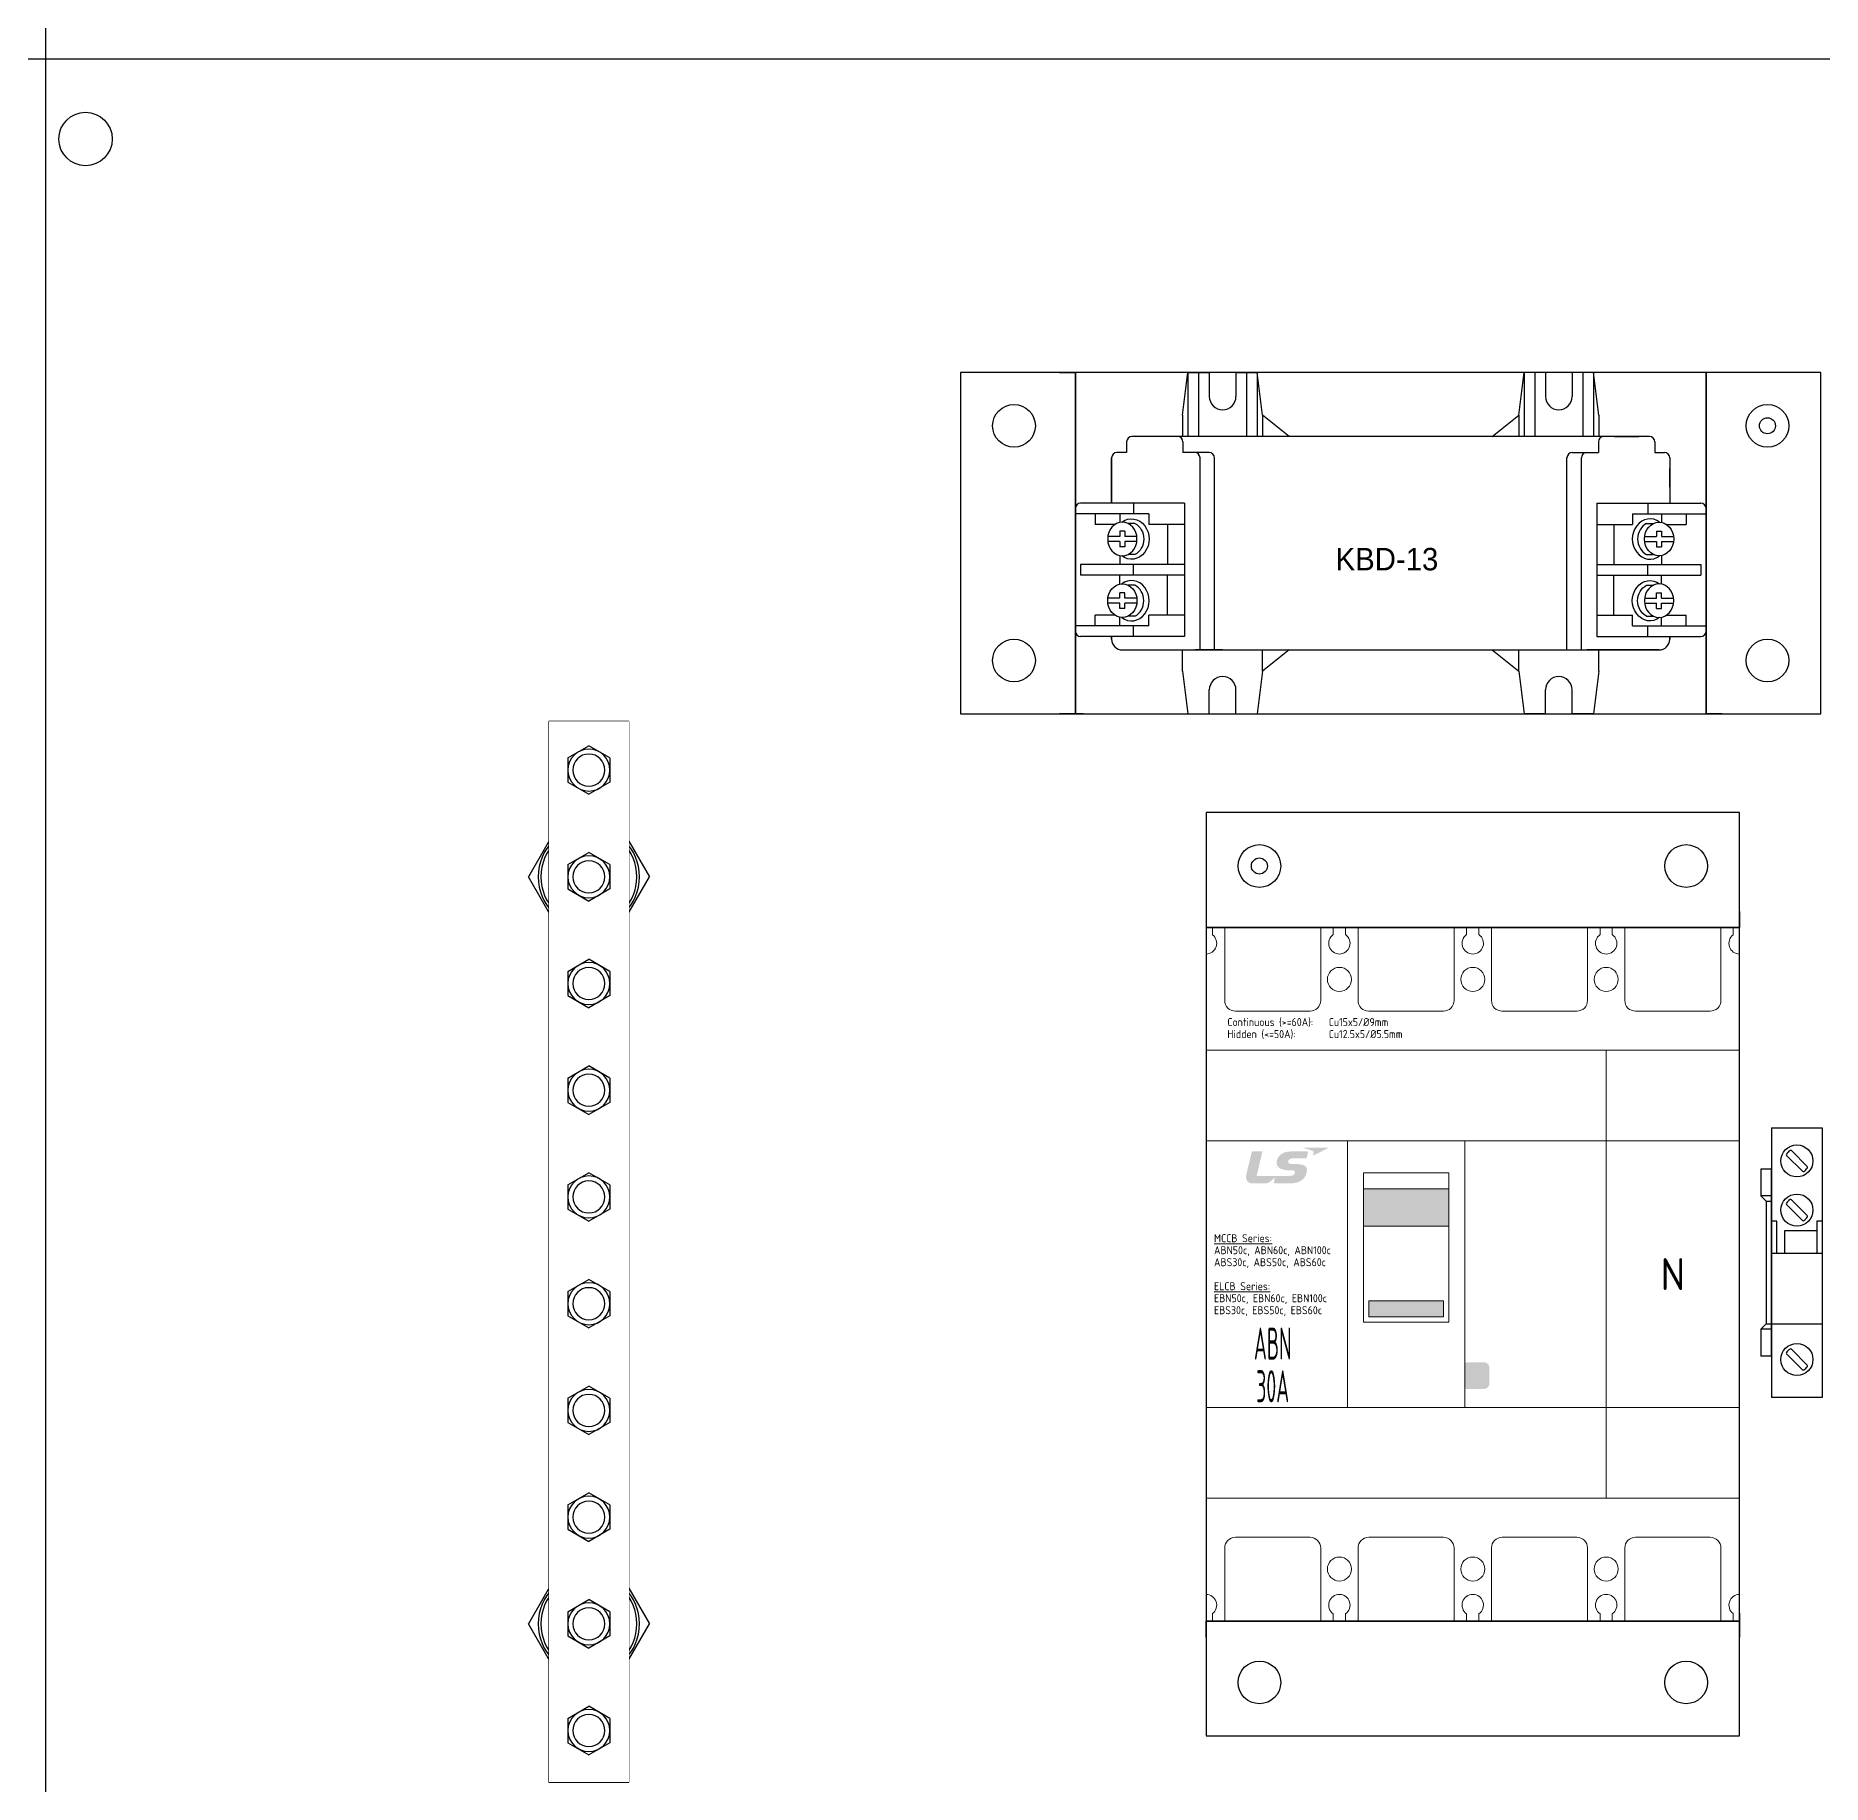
# Model space of a CAD drawing. Header units: inches. Extents: x 21 to 136330, y 8 to 58290.
# Drawn here: x 29978.9 to 30313.7, y 44182.3 to 44510 of the extents above; entities that cross this region are included whole.
import ezdxf
from ezdxf.enums import TextEntityAlignment as Align

# ---------------------------------------------------------------- set-up
doc = ezdxf.new("R2010")
doc.units = ezdxf.units.IN
doc.header["$MEASUREMENT"] = 0
doc.set_wipeout_variables(frame=1)
doc.layers.add('1', color=3, linetype='Continuous')
doc.layers.add('@.0.DM. NÉT CHÍNH', color=7, linetype='Continuous')
doc.layers.add('hw_Text', color=7, linetype='Continuous', lineweight=13)
doc.styles.get("Standard").update_dxf_attribs({"font": 'arial.ttf'})
doc.styles.add('WD_IEC', font='isocp2.shx')

# ---------------------------------------------------------------- blocks, each defined once
blk = doc.blocks.new('*U121')
at = {"color": 151}
for p, q in [((-58, 44), (-57, 52)), ((-57, 52), (-57, 40)), ((-57, 52), (-53, 52)), ((-55, 52), (-55, 40)), ((-53, 52), (-53, 47.5)), ((-48, 52), (-44, 52)), ((-48, 52), (-48, 47.5)), ((-46, 52), (-46, 40)), ((-44, 52), (-44, 40)), ((-43, 44), (-44, 52)), ((5, 44), (6, 52)), ((10, 52), (6, 52)), ((6, 52), (6, 40)), ((8, 52), (8, 40)), ((10, 52), (10, 47.5)), ((15, 52), (15, 47.5)), ((19, 52), (15, 52)), ((17, 52), (17, 40)), ((19, 52), (19, 40)), ((20, 44), (19, 52)), ((-58, 44), (-58, 40)), ((-38, 40), (-43, 44)), ((-43, 44), (-43, 40)), ((0, 40), (5, 44)), ((5, 44), (5, 40)), ((20, 44), (20, 40)), ((-68.5, 37), (-70.3, 37)), ((-68.5, 39), (-68.5, 37)), ((-68.5, 37), (-68.5, 37)), ((29.5, 40), (-67.5, 40)), ((-60.95, 40), (-65.5, 40)), ((-57.93, 39), (-57.93, 37)), ((-53.03, 37), (-57.93, 37)), ((-55.74, 37), (-57.93, 37)), ((15.03, 37), (19.93, 37)), ((17.74, 37), (19.93, 37)), ((19.93, 39), (19.93, 37)), ((22.95, 40), (27.5, 40)), ((30.5, 39), (30.5, 37)), ((30.5, 37), (32.3, 37)), ((30.5, 37), (30.5, 37)), ((-71.3, 27.5), (-71.3, 36)), ((-71.3, 36), (-71.3, 27.5)), ((-54.74, 0), (-54.74, 36)), ((-52.03, 0), (-52.03, 36)), ((14.03, 0), (14.03, 36)), ((16.74, 0), (16.74, 36)), ((33.3, 36), (33.3, 27.5)), ((33.3, 30.5), (33.3, 34)), ((-57.66, 27.5), (-77.11, 27.5)), ((-57.66, 27.5), (-68.88, 27.5)), ((-67.21, 27.5), (-67.21, 25.5)), ((-57.66, 27.5), (-57.66, 2.5)), ((19.66, 27.5), (39.11, 27.5)), ((19.66, 27.5), (30.88, 27.5)), ((19.66, 27.5), (19.66, 2.5)), ((29.21, 27.5), (29.21, 25.5)), ((-78.11, 26.5), (-78.11, 3.5)), ((-64.34, 25.5), (-78.11, 25.5)), ((-74.39, 25.5), (-74.39, 23.5)), ((-70.69, 23.5), (-74.39, 23.5)), ((-69.78, 25.5), (-69.78, 23.88)), ((-66.96, 23.69), (-68.23, 23.69)), ((-64.34, 25.5), (-64.34, 23.5)), ((-57.66, 23.5), (-64.34, 23.5)), ((-60.85, 23.5), (-60.85, 16)), ((19.66, 23.5), (26.34, 23.5)), ((22.85, 23.5), (22.85, 16)), ((26.34, 25.5), (40.11, 25.5)), ((26.34, 25.5), (26.34, 23.5)), ((28.96, 23.69), (30.23, 23.69)), ((31.78, 25.5), (31.78, 23.88)), ((32.69, 23.5), (36.39, 23.5)), ((36.39, 25.5), (36.39, 23.5)), ((40.11, 26.5), (40.11, 3.5)), ((-69.78, 21.27), (-72.01, 21.27)), ((-69.78, 20.3), (-72.01, 20.3)), ((-68.81, 22.24), (-69.78, 22.24)), ((-69.78, 22.24), (-69.78, 21.27)), ((-69.78, 20.3), (-69.78, 19.33)), ((-68.81, 22.24), (-68.81, 21.27)), ((-66.58, 21.27), (-68.81, 21.27)), ((-68.81, 20.3), (-68.81, 19.33)), ((-66.58, 20.3), (-68.81, 20.3)), ((28.58, 21.27), (30.81, 21.27)), ((28.58, 20.3), (30.81, 20.3)), ((30.81, 22.24), (31.78, 22.24)), ((30.81, 22.24), (30.81, 21.27)), ((30.81, 20.3), (30.81, 19.33)), ((31.78, 22.24), (31.78, 21.27)), ((31.78, 21.27), (34.01, 21.27)), ((31.78, 20.3), (31.78, 19.33)), ((31.78, 20.3), (34.01, 20.3)), ((-68.81, 19.33), (-69.78, 19.33)), ((-69.78, 17.68), (-69.78, 16)), ((-66.96, 17.88), (-68.23, 17.88)), ((28.96, 17.88), (30.23, 17.88)), ((30.81, 19.33), (31.78, 19.33)), ((31.78, 17.68), (31.78, 16)), ((-77.11, 16), (-77.11, 14)), ((-57.66, 16), (-77.11, 16)), ((-57.66, 14), (-77.11, 14)), ((-57.66, 14), (-73.33, 14)), ((-69.78, 12.32), (-69.78, 14)), ((-67.21, 14), (-67.21, 16)), ((-60.85, 6.5), (-60.85, 14)), ((19.66, 16), (39.11, 16)), ((19.66, 14), (39.11, 14)), ((19.66, 14), (35.33, 14)), ((22.85, 6.5), (22.85, 14)), ((29.21, 14), (29.21, 16)), ((31.78, 12.32), (31.78, 14)), ((39.11, 16), (39.11, 14)), ((-69.78, 9.7), (-69.78, 10.67)), ((-68.81, 10.67), (-69.78, 10.67)), ((-68.81, 9.7), (-68.81, 10.67)), ((-66.96, 12.12), (-68.23, 12.12)), ((28.96, 12.12), (30.23, 12.12)), ((30.81, 9.7), (30.81, 10.67)), ((30.81, 10.67), (31.78, 10.67)), ((31.78, 9.7), (31.78, 10.67)), ((-69.78, 9.7), (-72.01, 9.7)), ((-69.78, 8.73), (-72.01, 8.73)), ((-69.78, 7.76), (-69.78, 8.73)), ((-68.81, 7.76), (-69.78, 7.76)), ((-66.58, 9.7), (-68.81, 9.7)), ((-66.58, 8.73), (-68.81, 8.73)), ((-68.81, 7.76), (-68.81, 8.73)), ((28.58, 9.7), (30.81, 9.7)), ((28.58, 8.73), (30.81, 8.73)), ((30.81, 7.76), (30.81, 8.73)), ((30.81, 7.76), (31.78, 7.76)), ((31.78, 9.7), (34.01, 9.7)), ((31.78, 7.76), (31.78, 8.73)), ((31.78, 8.73), (34.01, 8.73)), ((-64.34, 4.5), (-78.11, 4.5)), ((-74.39, 4.5), (-74.39, 6.5)), ((-70.69, 6.5), (-74.39, 6.5)), ((-69.78, 4.5), (-69.78, 6.12)), ((-66.96, 6.31), (-68.23, 6.31)), ((-67.21, 2.5), (-67.21, 4.5)), ((-57.66, 6.5), (-64.34, 6.5)), ((-64.34, 4.5), (-64.34, 6.5)), ((19.66, 6.5), (26.34, 6.5)), ((26.34, 4.5), (26.34, 6.5)), ((26.34, 4.5), (40.11, 4.5)), ((28.96, 6.31), (30.23, 6.31)), ((29.21, 2.5), (29.21, 4.5)), ((31.78, 4.5), (31.78, 6.12)), ((32.69, 6.5), (36.39, 6.5)), ((36.39, 4.5), (36.39, 6.5)), ((-57.66, 2.5), (-77.11, 2.5)), ((-71.3, 2), (-71.3, 2.51)), ((-71.3, 2.5), (-71.3, 2)), ((-69.3, 0), (-55.74, 0)), ((-63.53, 0), (31.3, 0)), ((-58, -4), (-58, 0)), ((-43, -4), (-43, 0)), ((-38, 0), (-43, -4)), ((0, 0), (5, -4)), ((5, -4), (5, 0)), ((31.3, 0), (17.74, 0)), ((19.66, 2.5), (39.11, 2.5)), ((20, -4), (20, 0)), ((33.3, 2), (33.3, 2.51)), ((33.3, 2.5), (33.3, 2)), ((-50.53, 0), (-55.74, 0)), ((12.53, 0), (17.74, 0)), ((-58, -4), (-57, -12)), ((-43, -4), (-44, -12)), ((5, -4), (6, -12)), ((20, -4), (19, -12)), ((-53, -12), (-53, -7.5)), ((-48, -12), (-48, -7.5)), ((10, -12), (10, -7.5)), ((15, -12), (15, -7.5)), ((-57, -12), (-53, -12)), ((-48, -12), (-44, -12)), ((10, -12), (6, -12)), ((19, -12), (15, -12))]:
    blk.add_line(p, q, dxfattribs=at)
for centre, radius, start, end in [((-50.5, 47.5), 2.5, 180, 270), ((-50.5, 47.5), 2.5, 270, 0), ((12.5, 47.5), 2.5, 180, 270), ((12.5, 47.5), 2.5, 270, 0), ((-70.3, 36), 1, 90, 180), ((-67.5, 39), 1, 90, 180), ((-58.93, 39), 1, 0, 90), ((-55.74, 36), 1, 0, 90), ((-53.03, 36), 1, 0, 90), ((15.03, 36), 1, 90, 180), ((17.74, 36), 1, 90, 180), ((20.93, 39), 1, 90, 180), ((29.5, 39), 1, 0, 90), ((32.3, 36), 1, 0, 90), ((-77.11, 26.5), 1, 90, 180), ((39.11, 26.5), 1, 0, 90), ((-77.11, 3.5), 1, 180, 270), ((39.11, 3.5), 1, 270, 0), ((-69.3, 2), 2, 180, 270), ((31.3, 2), 2, 270, 0), ((-50.5, -7.5), 2.5, 90, 180), ((-50.5, -7.5), 2.5, 0, 90), ((12.5, -7.5), 2.5, 90, 180), ((12.5, -7.5), 2.5, 0, 90)]:
    blk.add_arc(centre, radius, start, end, dxfattribs=at)
at = {"color": 151, "extrusion": (0, 0, -1)}
for centre, major_axis in [((-69.3, 20.78), (0, 3.15)), ((31.3, 9.22), (0, -3.15))]:
    blk.add_ellipse(centre, major_axis=major_axis, ratio=0.872054, dxfattribs=at)
for centre, major_axis, start_param, end_param in [((-67.58, 20.78), (0, 3.78), 5.696418, 10.011546), ((-68.03, 20.78), (0, 3.15), 0.397385, 2.744207), ((29.58, 9.22), (0, -3.78), 5.696418, 10.011546), ((30.03, 9.22), (0, -3.15), 0.397385, 2.744207)]:
    blk.add_ellipse(centre, major_axis=major_axis, ratio=0.872054, start_param=start_param, end_param=end_param, dxfattribs=at)
at = {"color": 151}
for centre, major_axis, start_param, end_param in [((29.58, 20.78), (0, 3.78), 5.696418, 10.011546), ((30.03, 20.78), (0, 3.15), 0.397385, 2.744207), ((-67.58, 9.22), (0, -3.78), 5.696418, 10.011546), ((-68.03, 9.22), (0, -3.15), 0.397385, 2.744207)]:
    blk.add_ellipse(centre, major_axis=major_axis, ratio=0.872054, start_param=start_param, end_param=end_param, dxfattribs=at)
for centre, major_axis in [((31.3, 20.78), (0, 3.15)), ((-69.3, 9.22), (0, -3.15))]:
    blk.add_ellipse(centre, major_axis=major_axis, ratio=0.872054, dxfattribs=at)
at = {"color": 151, "insert": (-29.32, 19.11), "char_height": 4.2, "width": 23.2591, "attachment_point": 1}
blk.add_mtext('{\\f@Gulim|b0|i0|c0|p50;KBD-13 }', dxfattribs=at)
blk = doc.blocks.new('Hex Head Screw - 10 mm top')
at = {"color": 0, "linetype": 'Continuous'}
for p, q in [((-7.87, 4.55), (0, 9.09)), ((7.87, 4.55), (0, 9.09)), ((-7.87, -4.55), (-7.87, 4.55)), ((7.87, -4.55), (7.87, 4.55)), ((-7.87, -4.55), (0, -9.09)), ((7.87, -4.55), (0, -9.09))]:
    blk.add_line(p, q, dxfattribs=at)
blk.add_circle((0, 0), 7.87, dxfattribs=at)
blk = doc.blocks.new('Su 25')
at = {"color": 1, "linetype": 'Continuous'}
for p, q in [((-5.67, 9.82), (-11.34, 0)), ((-5.67, 9.82), (5.67, 9.82)), ((5.67, 9.82), (11.34, 0)), ((-5.67, -9.82), (-11.34, 0)), ((5.67, -9.82), (11.34, 0)), ((-5.67, -9.82), (5.67, -9.82))]:
    blk.add_line(p, q, dxfattribs=at)
at = {"color": 1}
for radius in [9.5, 9]:
    blk.add_circle((0, 0), radius, dxfattribs=at)
blk.add_circle((0, 0), 3)
at = {"xscale": 0.5, "yscale": 0.5, "zscale": 0.5}
blk.add_blockref('Hex Head Screw - 10 mm top', (0, 0), dxfattribs=at)
blk = doc.blocks.new('Nut')
blk.add_circle((0, 0), 3)
at = {"xscale": 0.5, "yscale": 0.5, "zscale": 0.5}
blk.add_blockref('Hex Head Screw - 10 mm top', (0, 0), dxfattribs=at)
blk = doc.blocks.new('*U139')
at = {"color": 7, "true_color": 0xffffff}
blk.add_lwpolyline([(198.76, 7.5), (198.76, -7.5), (0, -7.5), (0, 7.5)], close=True, dxfattribs=at)
at = {"rotation": 270}
for p in [(29.11, 0), (169.11, 0)]:
    blk.add_blockref('Su 25', p, dxfattribs=at)
at = {"color": 7, "true_color": 0xffffff}
blk.add_wipeout([(198.76, 7.5), (198.76, -7.5), (0, -7.5), (0, 7.5)], dxfattribs=at)
at = {"rotation": 270}
for p in [(9.11, 0), (29.11, 0), (49.11, 0), (69.11, 0), (89.11, 0), (109.11, 0), (129.11, 0), (149.11, 0), (169.11, 0), (189.11, 0)]:
    blk.add_blockref('Nut', p, dxfattribs=at)
blk = doc.blocks.new('*U1677')
h = blk.add_hatch(color=10)
edge = h.paths.add_edge_path()
edge.add_spline(control_points=[(10.5597, 6.7227), (10.5597, 6.7227), (15.5292, 6.7227), (15.5292, 6.7227), (15.5292, 6.7227), (12.5227, 5.194), (12.5227, 5.194), (12.5227, 5.194), (12.6282, 5.6846), (12.6608, 5.831), (12.6957, 5.9856), (12.6412, 6.0887), (12.451, 6.1474), (12.2549, 6.2072), (10.5597, 6.7227), (10.5597, 6.7227)], knot_values=[0, 0, 0, 0, 1, 1, 1, 2, 2, 2, 3, 3, 3, 4, 4, 4, 5, 5, 5, 5], degree=3, periodic=0)
h = blk.add_hatch(color=152)
edge = h.paths.add_edge_path()
edge.add_spline(control_points=[(8.564, 2.4685), (8.9563, 2.4685), (9.1808, 2.3695), (9.1808, 2.1071), (9.1808, 1.9364), (9.0647, 1.7112), (8.9598, 1.6289), (8.7187, 1.4434), (8.5071, 1.4239), (7.3804, 1.4239), (7.3804, 1.4239), (1.9845, 1.4239), (1.9845, 1.4239), (1.9845, 1.4239), (3.0765, 6), (3.0765, 6), (3.0765, 6), (1.2699, 6), (1.2699, 6), (1.1455, 6), (1.099, 5.9656), (1.0613, 5.8181), (1.0613, 5.8181), (0.0442, 1.6058), (0.0442, 1.6058), (-0.1471, 0.7691), (0.2857, 0), (1.2486, 0), (2.2111, 0), (2.7619, 0), (3.5799, 0), (4.1541, 0), (4.8861, 0.4936), (5.2879, 1.0618), (5.3385, 1.1329), (5.4271, 1.146), (5.3916, 0.9943), (5.3208, 0.6944), (5.236, 0.3324), (5.2144, 0.2429), (5.1738, 0.067), (5.266, 0), (5.3495, 0), (5.3495, 0), (7.4326, 0), (8.0953, 0), (10.4251, 0), (11.3139, 1.1151), (11.4147, 2.4436), (11.4656, 3.1179), (10.9845, 3.6322), (9.6483, 3.6322), (9.6483, 3.6322), (8.9865, 3.6322), (8.6221, 3.6322), (8.2547, 3.6322), (7.8802, 3.7638), (7.8802, 4.0914), (7.8802, 4.4268), (8.308, 4.7296), (8.8585, 4.7296), (8.8585, 4.7296), (11.3596, 4.7296), (11.3596, 4.7296), (11.3596, 4.7296), (11.5587, 5.5206), (11.6019, 5.7037), (11.6558, 5.9342), (11.5877, 6), (11.4182, 6), (11.4182, 6), (8.3288, 6), (8.3288, 6), (6.5328, 6), (5.7269, 4.8013), (5.7269, 3.9445), (5.7269, 3.0871), (6.4178, 2.4697), (8.1984, 2.4697), (8.1984, 2.4697), (8.564, 2.4685), (8.564, 2.4685)], knot_values=[0, 0, 0, 0, 1, 1, 1, 2, 2, 2, 3, 3, 3, 4, 4, 4, 5, 5, 5, 6, 6, 6, 7, 7, 7, 8, 8, 8, 9, 9, 9, 10, 10, 10, 11, 11, 11, 12, 12, 12, 13, 13, 13, 14, 14, 14, 15, 15, 15, 16, 16, 16, 17, 17, 17, 18, 18, 18, 19, 19, 19, 20, 20, 20, 21, 21, 21, 22, 22, 22, 23, 23, 23, 24, 24, 24, 25, 25, 25, 26, 26, 26, 27, 27, 27, 27], degree=3, periodic=0)
at = {"layer": 'Defpoints', "color": 2, "linetype": 'ByBlock', "lineweight": 9}
blk.add_line((5.7544, 3), (5.7544, 3), dxfattribs=at)
blk = doc.blocks.new('*U36')
at = {"linetype": 'ByBlock', "lineweight": 9}
for color, points in [(254, [(29.5, 16), (29.5, 9), (45.5, 9), (45.5, 16)]), (20, [(30.5, -8), (44.5, -8), (44.5, -5), (30.5, -5)]), (20, [(48.6, -21.2, 0.414214), (48.9, -21.5), (52.1, -21.5, 0.414214), (53.1, -20.5), (53.1, -17.5, 0.414214), (52.1, -16.5), (48.9, -16.5, 0.414214), (48.6, -16.8)])]:
    blk.add_hatch(color=color, dxfattribs=at).paths.add_polyline_path(points)
at = {"color": 0, "linetype": 'ByBlock', "lineweight": 9}
for p, q in [((75, 42), (75, -42)), ((75, 25), (75, -25))]:
    blk.add_line(p, q, dxfattribs=at)
at = {"linetype": 'ByBlock', "lineweight": 18, "ltscale": 10}
blk.add_lwpolyline([(73.85, -63.64), (73.85, -65), (71.5, -65), (71.5, -51.3, 0.414214), (69.5, -49.3), (55.5, -49.3, 0.414214), (53.5, -51.3), (53.5, -65), (51.15, -65), (51.15, -63.64, 3.162006), (48.85, -63.64), (48.85, -65), (46.5, -65), (46.5, -51.3, 0.414214), (44.5, -49.3), (30.5, -49.3, 0.414214), (28.5, -51.3), (28.5, -65), (26.15, -65), (26.15, -63.64, 3.162006), (23.85, -63.64), (23.85, -65), (21.5, -65), (21.5, -51.3, 0.414214), (19.5, -49.3), (5.5, -49.3, 0.414214), (3.5, -51.3), (3.5, -65), (1.2, -65), (1.2, -63.6, 0.720759), (0, -60), (0, 60, 0.720759), (1.2, 63.6), (1.2, 65), (3.5, 65), (3.5, 51.3, 0.414214), (5.5, 49.3), (19.5, 49.3, 0.414214), (21.5, 51.3), (21.5, 65), (23.85, 65), (23.85, 63.64, 3.162006), (26.15, 63.64), (26.15, 65), (28.5, 65), (28.5, 51.3, 0.414214), (30.5, 49.3), (44.5, 49.3, 0.414214), (46.5, 51.3), (46.5, 65), (48.85, 65), (48.85, 63.64, 3.162006), (51.15, 63.64), (51.15, 65), (53.5, 65), (53.5, 51.3, 0.414214), (55.5, 49.3), (69.5, 49.3, 0.414214), (71.5, 51.3), (71.5, 65), (73.85, 65), (73.85, 63.64, 3.162006), (76.15, 63.64), (76.15, 65), (78.5, 65), (78.5, 51.3, 0.414214), (80.5, 49.3), (94.5, 49.3, 0.414214), (96.5, 51.3), (96.5, 65), (98.8, 65), (98.8, 63.6, 0.720759), (100, 60), (100, -60, 0.720759), (98.8, -63.6), (98.8, -65), (96.5, -65), (96.5, -51.3, 0.414214), (94.5, -49.3), (80.5, -49.3, 0.414214), (78.5, -51.3), (78.5, -65), (76.15, -65), (76.15, -63.64, 3.162006)], format="xyb", close=True, dxfattribs=at)
at = {"color": 0, "linetype": 'ByBlock', "lineweight": 9}
for points in [[(0, 42), (100, 42), (100, -42), (0, -42)], [(0, 25), (100, 25), (100, -25), (0, -25)], [(26.5, 25), (48.5, 25), (48.5, -25), (26.5, -25)], [(29.5, -9), (45.5, -9), (45.5, 19), (29.5, 19)], [(29.5, 9), (45.5, 9), (45.5, 16), (29.5, 16)], [(30.5, -5), (44.5, -5), (44.5, -8), (30.5, -8)]]:
    blk.add_lwpolyline(points, close=True, dxfattribs=at)
at = {"color": 112, "linetype": 'ByBlock', "lineweight": 9}
for centre in [(25, 55.25), (50, 55.25), (75, 55.25), (25, -55.25), (50, -55.25), (75, -55.25)]:
    blk.add_circle(centre, 2.25, dxfattribs=at)
at = {"color": 0, "linetype": 'ByBlock', "lineweight": 9}
blk.add_blockref('*U1677', (7.5, 17), dxfattribs=at)
at = {"color": 7, "linetype": 'ByBlock', "lineweight": 9, "style": 'WD_IEC'}
blk.add_text('N', height=6, dxfattribs=at).set_placement((87.5, 0), align=Align.MIDDLE_CENTER)
at = {"layer": 'Defpoints', "color": 8, "linetype": 'ByBlock', "lineweight": 9, "style": 'WD_IEC'}
for s, p in [('Continuous (>=60A):', (4, 47.25)), ('Cu15x5/%%C9mm', (23, 47.25)), ('Hidden (<=50A):', (4, 45)), ('Cu12.5x5/%%C5.5mm', (23, 45)), ('%%UMCCB Series:', (1.5, 6.75)), ('ABN50c, ABN60c, ABN100c', (1.5, 4.5)), ('ABS30c, ABS50c, ABS60c', (1.5, 2.25)), ('%%UELCB Series:', (1.5, -2.25)), ('EBN50c, EBN60c, EBN100c', (1.5, -4.5)), ('EBS30c, EBS50c, EBS60c', (1.5, -6.75))]:
    blk.add_text(s, height=1.5, dxfattribs=at).set_placement(p, align=Align.MIDDLE_LEFT)
at = {"layer": 'hw_Text', "style": 'WD_IEC', "width": 0.5, "flags": 12}
blk.add_attdef('TYPE', text='', height=6, dxfattribs=at).set_placement((12.5, -13), align=Align.MIDDLE_CENTER)
at = {"layer": 'hw_Text', "color": 1, "style": 'WD_IEC', "width": 0.5, "flags": 12}
blk.add_attdef('RATE', text='', height=6, dxfattribs=at).set_placement((12.5, -21), align=Align.MIDDLE_CENTER)
blk = doc.blocks.new('*U138')
at = {"layer": '1', "color": 7}
for p, q in [((-36.458, 67.2063), (-26.958, 67.2063)), ((-36.458, 67.2063), (-36.458, 16.7063)), ((-26.958, 67.2063), (-26.958, 16.7063)), ((-30.6627, 59.0721), (-33.6423, 62.0516)), ((-29.7738, 59.961), (-32.7533, 62.9406)), ((-36.458, 59.4563), (-38.458, 59.4563)), ((-38.458, 59.4563), (-38.458, 54.4563)), ((-36.458, 24.4563), (-36.458, 59.4563)), ((-36.458, 54.4563), (-38.458, 54.4563)), ((-38.458, 54.4563), (-37.458, 53.4563)), ((-29.7738, 50.761), (-32.7533, 53.7406)), ((-37.458, 53.4563), (-37.458, 30.4563)), ((-37.458, 53.4563), (-36.458, 53.4563)), ((-30.6627, 49.8721), (-33.6423, 52.8516)), ((-35.458, 49.7063), (-36.458, 49.7063)), ((-35.458, 43.7063), (-35.458, 49.7063)), ((-33.958, 43.7063), (-33.958, 48.0063)), ((-33.958, 48.0063), (-27.958, 48.0063)), ((-26.958, 49.7063), (-27.958, 49.7063)), ((-27.958, 49.7063), (-27.958, 43.7063)), ((-36.458, 43.7063), (-26.958, 43.7063)), ((-37.458, 30.4563), (-38.458, 29.4563)), ((-37.458, 30.4563), (-36.458, 30.4563)), ((-36.458, 30.5063), (-26.958, 30.5063)), ((-36.458, 29.4563), (-38.458, 29.4563)), ((-38.458, 29.4563), (-38.458, 24.4563)), ((-36.458, 24.4563), (-38.458, 24.4563)), ((-30.6627, 21.8721), (-33.6423, 24.8516)), ((-29.7738, 22.761), (-32.7533, 25.7406)), ((-26.958, 16.7063), (-36.458, 16.7063))]:
    blk.add_line(p, q, dxfattribs=at)
for centre in [(-31.708, 61.0063), (-31.708, 51.8063), (-31.708, 23.8063)]:
    blk.add_circle(centre, 3, dxfattribs=at)
for centre, radius, start, end in [((-33.5009, 62.193), 0.2, 146.499201, 225), ((-31.708, 61.0063), 2.35, 123.500799, 146.499201), ((-32.8947, 62.7992), 0.2, 45, 123.500799), ((-30.5213, 59.2135), 0.2, 225, 303.500799), ((-31.708, 61.0063), 2.35, 303.500799, 326.499201), ((-29.9152, 59.8196), 0.2, 326.499201, 45), ((-31.708, 51.8063), 2.35, 123.500799, 146.499201), ((-32.8947, 53.5992), 0.2, 45, 123.500799), ((-33.5009, 52.993), 0.2, 146.499201, 225), ((-31.708, 51.8063), 2.35, 303.500799, 326.499201), ((-29.9152, 50.6196), 0.2, 326.499201, 45), ((-30.5213, 50.0135), 0.2, 225, 303.500799), ((-33.5009, 24.993), 0.2, 146.499201, 225), ((-31.708, 23.8063), 2.35, 123.500799, 146.499201), ((-32.8947, 25.5992), 0.2, 45, 123.500799), ((-30.5213, 22.0135), 0.2, 225, 303.500799), ((-31.708, 23.8063), 2.35, 303.500799, 326.499201), ((-29.9152, 22.6196), 0.2, 326.499201, 45)]:
    blk.add_arc(centre, radius, start, end, dxfattribs=at)
blk = doc.blocks.new('*U136')
blk.add_circle((-11.5, 10), 1.5)
at = {"layer": '@.0.DM. NÉT CHÍNH'}
for p, q in [((-3, 100), (-21.5, 100)), ((-21.5, 100), (-21.5, 0)), ((-3, 100), (0, 100)), ((0, 0), (0, 100)), ((1.5, 100), (0, 100)), ((128.5, 100), (1.5, 100)), ((128.5, 100), (130, 100)), ((130, 100), (130, 0)), ((130, 100), (133, 100)), ((151.5, 100), (133, 100)), ((151.5, 0), (151.5, 100)), ((-21.5, 0), (-3, 0)), ((1.5, 0), (128.5, 0)), ((128.5, 0), (130, 0)), ((133, 0), (130, 0)), ((133, 0), (151.5, 0))]:
    blk.add_line(p, q, dxfattribs=at)
at = {"layer": '@.0.DM. NÉT CHÍNH', "color": 8}
for p, q in [((0, 100), (0, 0)), ((130, 0), (130, 100))]:
    blk.add_line(p, q, dxfattribs=at)
at = {"layer": '@.0.DM. NÉT CHÍNH'}
for points in [[(151.5, 0), (151.5, 100), (-21.5, 100), (-21.5, 0)], [(130, 0), (130, 100), (0, 100), (0, 0)]]:
    blk.add_lwpolyline(points, close=True, dxfattribs=at)
for centre in [(-11.5, 90), (141.5, 90), (-11.5, 10), (141.5, 10)]:
    blk.add_circle(centre, 4, dxfattribs=at)
blk = doc.blocks.new('*U135')
blk.add_circle((-11.5, 10), 1.5)
at = {"layer": '@.0.DM. NÉT CHÍNH'}
for p, q in [((-3, 64), (-21.5, 64)), ((-21.5, 64), (-21.5, 0)), ((-3, 64), (0, 64)), ((0, 0), (0, 64)), ((1.5, 64), (0, 64)), ((116.71, 64), (1.5, 64)), ((116.71, 64), (118.21, 64)), ((118.21, 64), (118.21, 0)), ((118.21, 64), (121.21, 64)), ((139.71, 64), (121.21, 64)), ((139.71, 0), (139.71, 64)), ((-21.5, 0), (-3, 0)), ((1.5, 0), (116.71, 0)), ((116.71, 0), (118.21, 0)), ((121.21, 0), (118.21, 0)), ((121.21, 0), (139.71, 0))]:
    blk.add_line(p, q, dxfattribs=at)
at = {"layer": '@.0.DM. NÉT CHÍNH', "color": 8}
for p, q in [((0, 64), (0, 0)), ((118.21, 0), (118.21, 64))]:
    blk.add_line(p, q, dxfattribs=at)
at = {"layer": '@.0.DM. NÉT CHÍNH'}
for points in [[(139.71, 0), (139.71, 64), (-21.5, 64), (-21.5, 0)], [(118.21, 0), (118.21, 64), (0, 64), (0, 0)]]:
    blk.add_lwpolyline(points, close=True, dxfattribs=at)
for centre in [(-11.5, 54), (129.71, 54), (-11.5, 10), (129.71, 10)]:
    blk.add_circle(centre, 4, dxfattribs=at)

msp = doc.modelspace()

# ---------------------------------------------------------------- linework, layer by layer
at = {"layer": '@.0.DM. NÉT CHÍNH'}
msp.add_lwpolyline([(29980.7206, 43746.6229), (30515.7206, 43746.6229), (30515.7206, 44514.6229), (29980.7206, 44514.6229)], close=True, dxfattribs=at)
at = {"layer": '@.0.DM. NÉT CHÍNH', "color": 6}
msp.add_lwpolyline([(29973.2206, 44505.6229), (30523.2206, 44505.6229), (30523.2206, 43755.6229), (29973.2206, 43755.6229)], close=True, dxfattribs=at)
at = {"layer": '@.0.DM. NÉT CHÍNH'}
msp.add_circle((29988.2206, 44490.6229), 5, dxfattribs=at)

# ---------------------------------------------------------------- block references
for name, p in [('*U121', (30251.836, 44394.8811)), ('*U138', (30340.6786, 44238.0962))]:
    msp.add_blockref(name, p)
at = {"color": 0, "linetype": 'ByBlock', "lineweight": 9}
msp.add_blockref('*U36', (30198.2206, 44277.8811), dxfattribs=at).add_auto_attribs({'TYPE': 'ABN', 'RATE': '30A'})
at = {"layer": '@.0.DM. NÉT CHÍNH'}
for name, p, rotation in [('*U135', (30291.9426, 44446.8811), 180), ('*U136', (30198.2206, 44342.8811), 270)]:
    msp.add_blockref(name, p, dxfattribs=dict(at, rotation=rotation))

# ---------------------------------------------------------------- next in the draw order: block references
at = {"xscale": -1, "rotation": 90}
msp.add_blockref('*U139', (30082.5574, 44381.4694), dxfattribs=at)

doc.saveas('drawing.dxf')
